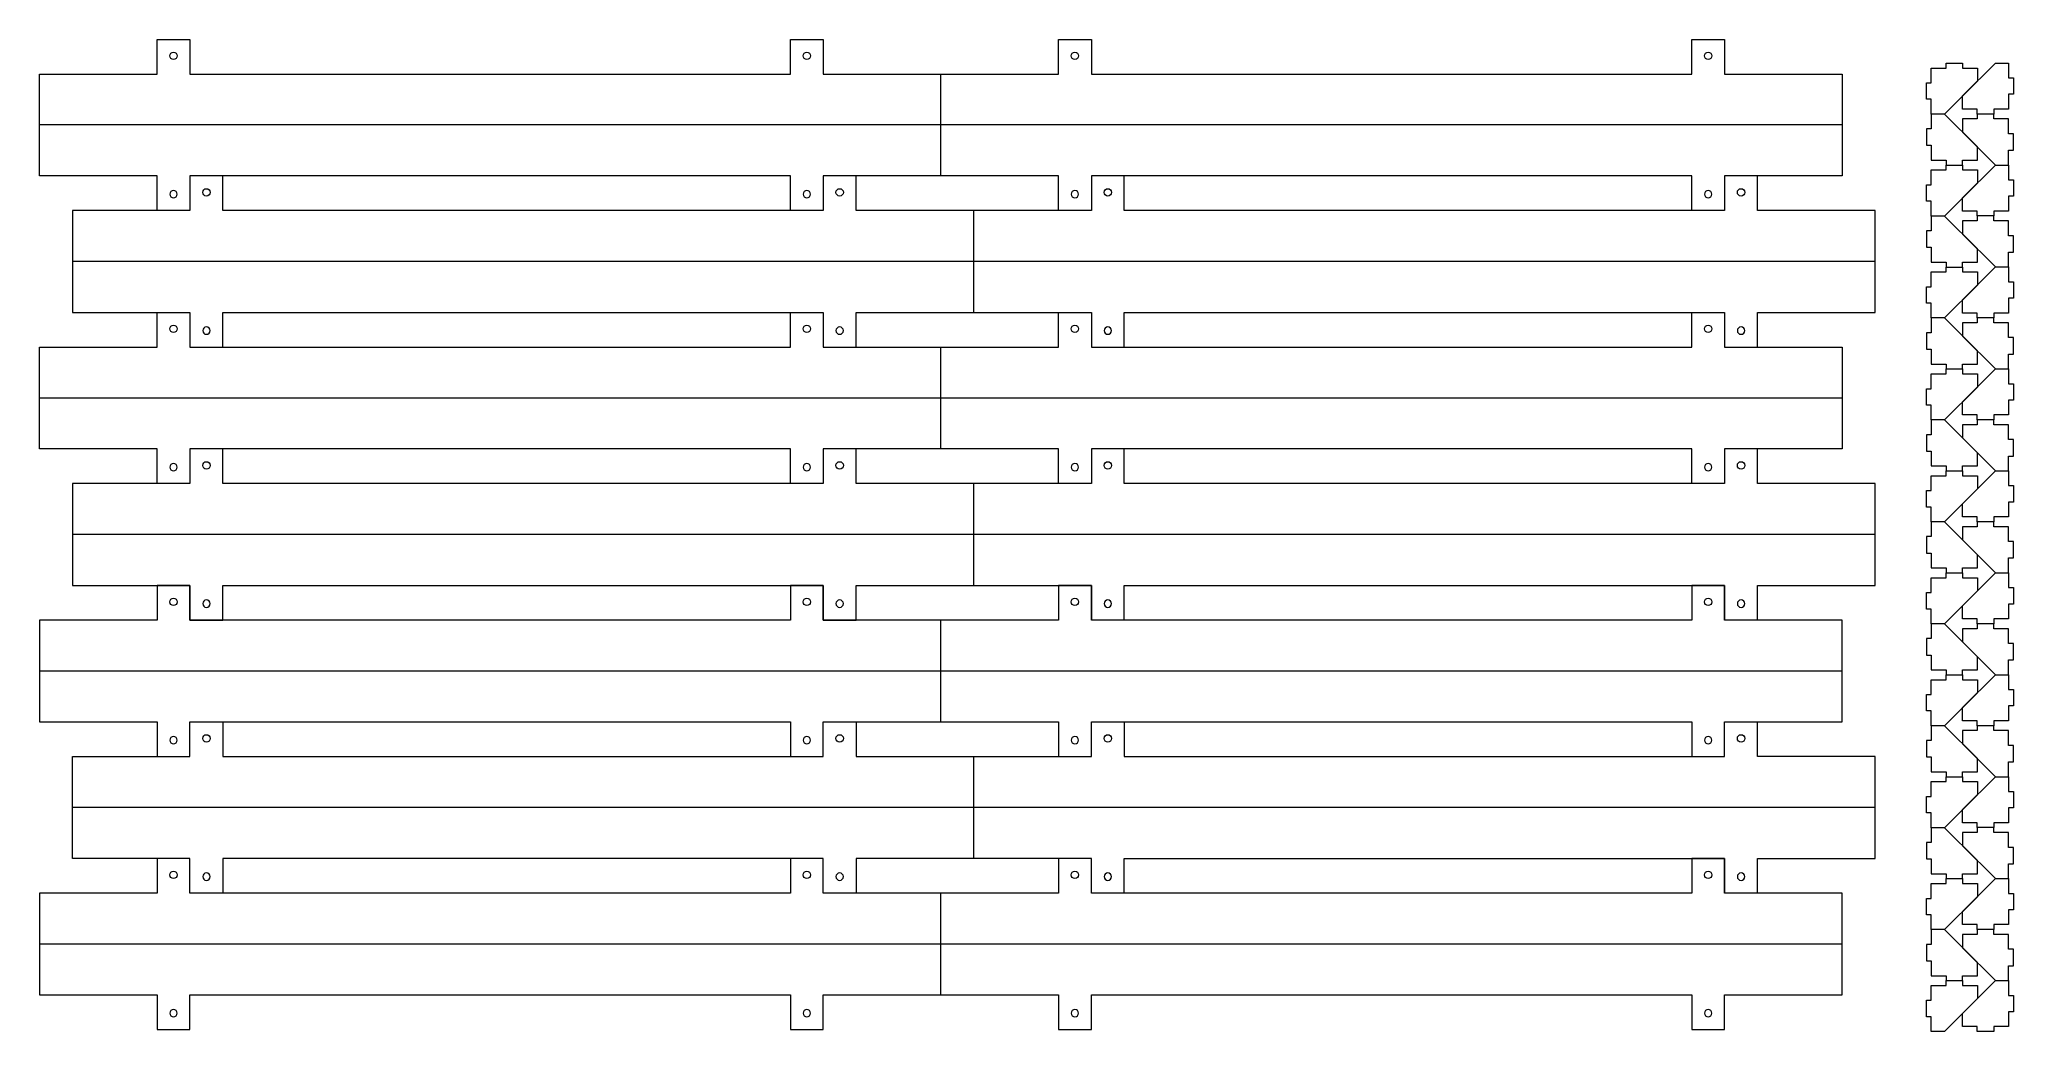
# Model space of a CAD drawing. Header units: millimetres. Extents: x -300 to 300, y -151 to 151.
import ezdxf

# ---------------------------------------------------------------- set-up
doc = ezdxf.new("R2010")
doc.units = ezdxf.units.MM
doc.header["$MEASUREMENT"] = 0
doc.layers.add('Layer 1', color=7, linetype='Continuous')

msp = doc.modelspace()

# ---------------------------------------------------------------- linework, layer by layer
at = {"layer": 'Layer 1', "lineweight": 9}
for points in [[(-263.8669, 98.9489), (-263.8669, 109.4589), (-299.6169, 109.4589), (-299.6169, 124.9589), (-299.6169, 140.4589), (-263.8669, 140.4589), (-263.8669, 150.9689), (-253.8669, 150.9689), (-253.8669, 140.4589), (-71.3669, 140.4589), (-71.3669, 150.9689), (-61.3669, 150.9689), (-61.3669, 140.4589), (-25.6169, 140.4589), (10.1331, 140.4589), (10.1331, 150.9689), (20.1331, 150.9689), (20.1331, 140.4589), (202.6331, 140.4589), (202.6331, 150.9689), (212.6331, 150.9689), (212.6331, 140.4589), (248.3831, 140.4589), (248.3831, 124.9589), (248.3831, 109.4589), (212.6331, 109.4589), (212.6331, 98.9489), (30.1331, 98.9489), (30.1331, 109.4589)], [(279.4698, 128.2765), (275.4698, 128.2765), (275.4698, 132.7765), (273.9698, 132.7765), (273.9698, 137.7765), (275.4698, 137.7765), (275.4698, 142.2765), (279.9698, 142.2765), (279.9698, 143.7765), (284.9698, 143.7765), (284.9698, 142.2765), (289.4698, 142.2765), (289.4698, 138.2765), (279.4698, 128.2765)], [(289.4574, 128.2889), (289.4574, 129.7889), (284.9574, 129.7889), (284.9574, 133.7889), (294.9574, 143.7889), (298.9574, 143.7889), (298.9574, 139.2889), (300.4574, 139.2889), (300.4574, 134.2889), (298.9574, 134.2889), (298.9574, 129.7889), (294.4574, 129.7889), (294.4574, 128.2889)], [(275.4698, 128.2765), (275.4698, 123.7765), (273.9698, 123.7765), (273.9698, 118.7765), (275.4698, 118.7765), (275.4698, 114.2765), (279.9698, 114.2765), (279.9698, 112.7765)], [(284.9698, 112.7765), (284.9698, 114.2765), (289.4698, 114.2765), (289.4698, 118.2765), (279.4698, 128.2765)], [(294.9574, 112.7889), (298.9574, 112.7889), (298.9574, 117.2889), (300.4574, 117.2889), (300.4574, 122.2889), (298.9574, 122.2889), (298.9574, 126.7889), (294.4574, 126.7889), (294.4574, 128.2889), (289.4574, 128.2889), (289.4574, 126.7889), (284.9574, 126.7889), (284.9574, 122.7889), (294.9574, 112.7889)], [(248.3831, 124.9589), (-299.6169, 124.9589)], [(-71.3669, 98.9489), (-71.3669, 109.4589), (-253.8669, 109.4589), (-253.8669, 98.9489), (-289.6169, 98.9489), (-289.6169, 83.4489), (-289.6169, 67.9489), (-253.8669, 67.9489), (-253.8669, 57.4389), (-243.8669, 57.4389), (-243.8669, 67.9489), (-61.3669, 67.9489), (-61.3669, 57.4389), (-51.3669, 57.4389), (-51.3669, 67.9489), (-15.6169, 67.9489), (20.1331, 67.9489), (20.1331, 57.4389)], [(10.1331, 98.9489), (10.1331, 109.4589), (-25.6169, 109.4589), (-61.3669, 109.4589), (-61.3669, 98.9489), (-243.8669, 98.9489), (-243.8669, 109.4589)], [(202.6331, 98.9489), (202.6331, 109.4589), (20.1331, 109.4589), (20.1331, 98.9489), (-15.6169, 98.9489), (-51.3669, 98.9489), (-51.3669, 109.4589)], [(222.6331, 57.4389), (222.6331, 67.9489), (258.3831, 67.9489), (258.3831, 83.4489), (258.3831, 98.9489), (222.6331, 98.9489), (222.6331, 109.4589)], [(279.4698, 97.2765), (275.4698, 97.2765), (275.4698, 101.7765), (273.9698, 101.7765), (273.9698, 106.7765), (275.4698, 106.7765), (275.4698, 111.2765), (279.9698, 111.2765), (279.9698, 112.7765), (284.9698, 112.7765), (284.9698, 111.2765), (289.4698, 111.2765), (289.4698, 107.2765), (279.4698, 97.2765)], [(298.9574, 112.7889), (298.9574, 108.2889), (300.4574, 108.2889), (300.4574, 103.2889), (298.9574, 103.2889), (298.9574, 98.7889), (294.4574, 98.7889), (294.4574, 97.2889), (289.4574, 97.2889), (289.4574, 98.7889), (284.9574, 98.7889), (284.9574, 102.7889), (294.9574, 112.7889)], [(275.4698, 97.2765), (275.4698, 92.7765), (273.9698, 92.7765), (273.9698, 87.7765), (275.4698, 87.7765), (275.4698, 83.2765), (279.9698, 83.2765), (279.9698, 81.7765)], [(284.9698, 81.7765), (284.9698, 83.2765), (289.4698, 83.2765), (289.4698, 87.2765), (279.4698, 97.2765)], [(294.9574, 81.7889), (298.9574, 81.7889), (298.9574, 86.2889), (300.4574, 86.2889), (300.4574, 91.2889), (298.9574, 91.2889), (298.9574, 95.7889), (294.4574, 95.7889), (294.4574, 97.2889), (289.4574, 97.2889), (289.4574, 95.7889), (284.9574, 95.7889), (284.9574, 91.7889), (294.9574, 81.7889)], [(258.3831, 83.4489), (-289.6169, 83.4489)], [(279.4698, 66.2765), (275.4698, 66.2765), (275.4698, 70.7765), (273.9698, 70.7765), (273.9698, 75.7765), (275.4698, 75.7765), (275.4698, 80.2765), (279.9698, 80.2765), (279.9698, 81.7765), (284.9698, 81.7765), (284.9698, 80.2765), (289.4698, 80.2765), (289.4698, 76.2765), (279.4698, 66.2765)], [(289.4574, 66.2889), (289.4574, 67.7889), (284.9574, 67.7889), (284.9574, 71.7889), (294.9574, 81.7889)], [(298.9574, 81.7889), (298.9574, 77.2889), (300.4574, 77.2889), (300.4574, 72.2889), (298.9574, 72.2889), (298.9574, 67.7889), (294.4574, 67.7889), (294.4574, 66.2889)], [(-263.8669, 15.9289), (-263.8669, 26.4389), (-299.6169, 26.4389), (-299.6169, 41.9389), (-299.6169, 57.4389), (-263.8669, 57.4389), (-263.8669, 67.9489), (-253.8669, 67.9489), (-253.8669, 57.4389), (-71.3669, 57.4389), (-71.3669, 67.9489), (-61.3669, 67.9489), (-61.3669, 57.4389), (-25.6169, 57.4389), (10.1331, 57.4389), (10.1331, 67.9489), (20.1331, 67.9489), (20.1331, 57.4389), (202.6331, 57.4389), (202.6331, 67.9489), (212.6331, 67.9489), (212.6331, 57.4389), (248.3831, 57.4389), (248.3831, 41.9389), (248.3831, 26.4389), (212.6331, 26.4389), (212.6331, 15.9289), (30.1331, 15.9289), (30.1331, 26.4389)], [(30.1331, 57.4389), (30.1331, 67.9489), (212.6331, 67.9489), (212.6331, 57.4389)], [(275.4698, 66.2765), (275.4698, 61.7765), (273.9698, 61.7765), (273.9698, 56.7765), (275.4698, 56.7765), (275.4698, 52.2765), (279.9698, 52.2765), (279.9698, 50.7765)], [(284.9698, 50.7765), (284.9698, 52.2765), (289.4698, 52.2765), (289.4698, 56.2765), (279.4698, 66.2765)], [(294.9574, 50.7889), (298.9574, 50.7889), (298.9574, 55.2889), (300.4574, 55.2889), (300.4574, 60.2889), (298.9574, 60.2889), (298.9574, 64.7889), (294.4574, 64.7889), (294.4574, 66.2889), (289.4574, 66.2889), (289.4574, 64.7889), (284.9574, 64.7889), (284.9574, 60.7889), (294.9574, 50.7889)], [(279.4698, 35.2765), (275.4698, 35.2765), (275.4698, 39.7765), (273.9698, 39.7765), (273.9698, 44.7765), (275.4698, 44.7765), (275.4698, 49.2765), (279.9698, 49.2765), (279.9698, 50.7765), (284.9698, 50.7765), (284.9698, 49.2765), (289.4698, 49.2765), (289.4698, 45.2765), (279.4698, 35.2765)], [(298.9574, 50.7889), (298.9574, 46.2889), (300.4574, 46.2889), (300.4574, 41.2889), (298.9574, 41.2889), (298.9574, 36.7889), (294.4574, 36.7889), (294.4574, 35.2889), (289.4574, 35.2889), (289.4574, 36.7889), (284.9574, 36.7889), (284.9574, 40.7889), (294.9574, 50.7889)], [(248.3831, 41.9389), (-299.6169, 41.9389)], [(275.4698, 35.2765), (275.4698, 30.7765), (273.9698, 30.7765), (273.9698, 25.7765), (275.4698, 25.7765), (275.4698, 21.2765), (279.9698, 21.2765), (279.9698, 19.7765), (284.9698, 19.7765), (284.9698, 21.2765), (289.4698, 21.2765), (289.4698, 25.2765), (279.4698, 35.2765)], [(294.9574, 19.7889), (298.9574, 19.7889), (298.9574, 24.2889), (300.4574, 24.2889), (300.4574, 29.2889), (298.9574, 29.2889), (298.9574, 33.7889), (294.4574, 33.7889), (294.4574, 35.2889), (289.4574, 35.2889), (289.4574, 33.7889), (284.9574, 33.7889), (284.9574, 29.7889), (294.9574, 19.7889)], [(-71.3669, 15.9289), (-71.3669, 26.4389), (-253.8669, 26.4389), (-253.8669, 15.9289), (-289.6169, 15.9289), (-289.6169, 0.4289), (-289.6169, -15.0711), (-253.8669, -15.0711), (-253.8669, -25.5811), (-243.8669, -25.5811), (-243.8669, -15.0711), (-61.3669, -15.0711), (-61.3669, -25.5811), (-51.3669, -25.5811), (-51.3669, -15.0711), (-15.6169, -15.0711), (20.1331, -15.0711), (20.1331, -25.5811)], [(10.1331, 15.9289), (10.1331, 26.4389), (-25.6169, 26.4389), (-61.3669, 26.4389), (-61.3669, 15.9289), (-243.8669, 15.9289), (-243.8669, 26.4389)], [(202.6331, 15.9289), (202.6331, 26.4389), (20.1331, 26.4389), (20.1331, 15.9289), (-15.6169, 15.9289), (-51.3669, 15.9289), (-51.3669, 26.4389)], [(222.6331, -25.5811), (222.6331, -15.0711), (258.3831, -15.0711), (258.3831, 0.4289), (258.3831, 15.9289), (222.6331, 15.9289), (222.6331, 26.4389)], [(279.4698, 4.2765), (275.4698, 4.2765), (275.4698, 8.7765), (273.9698, 8.7765), (273.9698, 13.7765), (275.4698, 13.7765), (275.4698, 18.2765), (279.9698, 18.2765), (279.9698, 19.7765), (284.9698, 19.7765), (284.9698, 18.2765), (289.4698, 18.2765), (289.4698, 14.2765), (279.4698, 4.2765)], [(298.9574, 19.7889), (298.9574, 15.2889), (300.4574, 15.2889), (300.4574, 10.2889), (298.9574, 10.2889), (298.9574, 5.7889), (294.4574, 5.7889), (294.4574, 4.2889), (289.4574, 4.2889), (289.4574, 5.7889), (284.9574, 5.7889), (284.9574, 9.7889), (294.9574, 19.7889)], [(258.3831, 0.4289), (-289.6169, 0.4289)], [(275.4698, 4.2765), (275.4698, -0.2235), (273.9698, -0.2235), (273.9698, -5.2235), (275.4698, -5.2235), (275.4698, -9.7235), (279.9698, -9.7235), (279.9698, -11.2235)], [(284.9698, -11.2235), (284.9698, -9.7235), (289.4698, -9.7235), (289.4698, -5.7235), (279.4698, 4.2765)], [(294.9574, -11.2111), (298.9574, -11.2111), (298.9574, -6.7111), (300.4574, -6.7111), (300.4574, -1.7111), (298.9574, -1.7111), (298.9574, 2.7889), (294.4574, 2.7889), (294.4574, 4.2889), (289.4574, 4.2889), (289.4574, 2.7889), (284.9574, 2.7889), (284.9574, -1.2111), (294.9574, -11.2111)], [(279.4698, -26.7235), (275.4698, -26.7235), (275.4698, -22.2235), (273.9698, -22.2235), (273.9698, -17.2235), (275.4698, -17.2235), (275.4698, -12.7235), (279.9698, -12.7235), (279.9698, -11.2235), (284.9698, -11.2235), (284.9698, -12.7235), (289.4698, -12.7235), (289.4698, -16.7235), (279.4698, -26.7235)], [(289.4574, -26.7111), (289.4574, -25.2111), (284.9574, -25.2111), (284.9574, -21.2111), (294.9574, -11.2111)], [(298.9574, -11.2111), (298.9574, -15.7111), (300.4574, -15.7111), (300.4574, -20.7111), (298.9574, -20.7111), (298.9574, -25.2111), (294.4574, -25.2111), (294.4574, -26.7111)], [(30.1331, -56.5811), (30.1331, -67.0911), (212.6331, -67.0911), (212.6331, -56.5811), (248.3831, -56.5811), (248.3831, -41.0811), (248.3831, -25.5811), (212.6331, -25.5811), (212.6331, -15.0711), (202.6331, -15.0711), (202.6331, -25.5811), (20.1331, -25.5811), (20.1331, -15.0711), (10.1331, -15.0711), (10.1331, -25.5811), (-25.6169, -25.5811), (-61.3669, -25.5811), (-61.3669, -15.0711), (-71.3669, -15.0711), (-71.3669, -25.5811), (-253.8669, -25.5811), (-253.8669, -15.0711), (-263.8669, -15.0711), (-263.8669, -25.5811), (-299.6169, -25.5811), (-299.6169, -41.0811), (-299.6169, -56.5811), (-263.8669, -56.5811), (-263.8669, -67.0911)], [(30.1331, -25.5811), (30.1331, -15.0711), (212.6331, -15.0711), (212.6331, -25.5811)], [(275.4698, -26.7235), (275.4698, -31.2235), (273.9698, -31.2235), (273.9698, -36.2235), (275.4698, -36.2235), (275.4698, -40.7235), (279.9698, -40.7235), (279.9698, -42.2235)], [(284.9698, -42.2235), (284.9698, -40.7235), (289.4698, -40.7235), (289.4698, -36.7235), (279.4698, -26.7235)], [(294.9574, -42.2111), (298.9574, -42.2111), (298.9574, -37.7111), (300.4574, -37.7111), (300.4574, -32.7111), (298.9574, -32.7111), (298.9574, -28.2111), (294.4574, -28.2111), (294.4574, -26.7111), (289.4574, -26.7111), (289.4574, -28.2111), (284.9574, -28.2111), (284.9574, -32.2111), (294.9574, -42.2111)], [(248.3831, -41.0811), (-299.6169, -41.0811)], [(279.4698, -57.7235), (275.4698, -57.7235), (275.4698, -53.2235), (273.9698, -53.2235), (273.9698, -48.2235), (275.4698, -48.2235), (275.4698, -43.7235), (279.9698, -43.7235), (279.9698, -42.2235), (284.9698, -42.2235), (284.9698, -43.7235), (289.4698, -43.7235), (289.4698, -47.7235), (279.4698, -57.7235)], [(289.4574, -57.7111), (289.4574, -56.2111), (284.9574, -56.2111), (284.9574, -52.2111), (294.9574, -42.2111)], [(298.9574, -42.2111), (298.9574, -46.7111), (300.4574, -46.7111), (300.4574, -51.7111), (298.9574, -51.7111), (298.9574, -56.2111), (294.4574, -56.2111), (294.4574, -57.7111)], [(20.1331, -108.6011), (20.1331, -98.0911), (-15.6169, -98.0911), (-51.3669, -98.0911), (-51.3669, -108.6011), (-61.3669, -108.6011), (-61.3669, -98.0911), (-243.8669, -98.0911), (-243.8669, -108.6011), (-253.8669, -108.6011), (-253.8669, -98.0911), (-289.6169, -98.0911), (-289.6169, -82.5911), (-289.6169, -67.0911), (-253.8669, -67.0911), (-253.8669, -56.5811), (-71.3669, -56.5811), (-71.3669, -67.0911)], [(-243.8669, -56.5811), (-243.8669, -67.0911), (-61.3669, -67.0911), (-61.3669, -56.5811), (-25.6169, -56.5811), (10.1331, -56.5811), (10.1331, -67.0911)], [(-51.3669, -56.5811), (-51.3669, -67.0911), (-15.6169, -67.0911), (20.1331, -67.0911), (20.1331, -56.5811), (202.6331, -56.5811), (202.6331, -67.0911)], [(222.6331, -108.6011), (222.6331, -98.0911), (258.3831, -98.0911), (258.3831, -82.5911), (258.3831, -67.0911), (222.6331, -67.0911), (222.6331, -56.5811)], [(275.4698, -57.7235), (275.4698, -62.2235), (273.9698, -62.2235), (273.9698, -67.2235), (275.4698, -67.2235), (275.4698, -71.7235), (279.9698, -71.7235), (279.9698, -73.2235)], [(284.9698, -73.2235), (284.9698, -71.7235), (289.4698, -71.7235), (289.4698, -67.7235), (279.4698, -57.7235)], [(294.9574, -73.2111), (298.9574, -73.2111), (298.9574, -68.7111), (300.4574, -68.7111), (300.4574, -63.7111), (298.9574, -63.7111), (298.9574, -59.2111), (294.4574, -59.2111), (294.4574, -57.7111), (289.4574, -57.7111), (289.4574, -59.2111), (284.9574, -59.2111), (284.9574, -63.2111), (294.9574, -73.2111)], [(279.4698, -88.7235), (275.4698, -88.7235), (275.4698, -84.2235), (273.9698, -84.2235), (273.9698, -79.2235), (275.4698, -79.2235), (275.4698, -74.7235), (279.9698, -74.7235), (279.9698, -73.2235), (284.9698, -73.2235), (284.9698, -74.7235), (289.4698, -74.7235), (289.4698, -78.7235), (279.4698, -88.7235)], [(289.4574, -88.7111), (289.4574, -87.2111), (284.9574, -87.2111), (284.9574, -83.2111), (294.9574, -73.2111)], [(298.9574, -73.2111), (298.9574, -77.7111), (300.4574, -77.7111), (300.4574, -82.7111), (298.9574, -82.7111), (298.9574, -87.2111), (294.4574, -87.2111), (294.4574, -88.7111)], [(258.3831, -82.5911), (-289.6169, -82.5911)], [(275.4698, -88.7235), (275.4698, -93.2235), (273.9698, -93.2235), (273.9698, -98.2235), (275.4698, -98.2235), (275.4698, -102.7235), (279.9698, -102.7235), (279.9698, -104.2235)], [(284.9698, -104.2235), (284.9698, -102.7235), (289.4698, -102.7235), (289.4698, -98.7235), (279.4698, -88.7235)], [(294.9574, -104.2111), (298.9574, -104.2111), (298.9574, -99.7111), (300.4574, -99.7111), (300.4574, -94.7111), (298.9574, -94.7111), (298.9574, -90.2111), (294.4574, -90.2111), (294.4574, -88.7111), (289.4574, -88.7111), (289.4574, -90.2111), (284.9574, -90.2111), (284.9574, -94.2111), (294.9574, -104.2111)], [(10.1331, -150.1111), (20.1331, -150.1111), (20.1331, -139.6011), (202.6331, -139.6011), (202.6331, -150.1111), (212.6331, -150.1111), (212.6331, -139.6011), (248.3831, -139.6011), (248.3831, -124.1011), (248.3831, -108.6011), (212.6331, -108.6011), (212.6331, -98.0911), (202.6331, -98.0911), (202.6331, -108.6011), (20.1331, -108.6011), (20.1331, -98.0911), (10.1331, -98.0911), (10.1331, -108.6011), (-25.6169, -108.6011), (-61.3669, -108.6011), (-61.3669, -98.0911), (-71.3669, -98.0911), (-71.3669, -108.6011), (-253.8669, -108.6011), (-253.8669, -98.0911), (-263.8669, -98.0911), (-263.8669, -108.6011), (-299.6169, -108.6011), (-299.6169, -124.1011), (-299.6169, -139.6011), (-263.8669, -139.6011), (-263.8669, -150.1111), (-253.8669, -150.1111), (-253.8669, -139.6011), (-71.3669, -139.6011), (-71.3669, -150.1111), (-61.3669, -150.1111), (-61.3669, -139.6011), (-25.6169, -139.6011), (10.1331, -139.6011), (10.1331, -150.1111)], [(30.1331, -108.6011), (30.1331, -98.0911), (212.6331, -98.0911), (212.6331, -108.6011)], [(279.4698, -119.7235), (275.4698, -119.7235), (275.4698, -115.2235), (273.9698, -115.2235), (273.9698, -110.2235), (275.4698, -110.2235), (275.4698, -105.7235), (279.9698, -105.7235), (279.9698, -104.2235), (284.9698, -104.2235), (284.9698, -105.7235), (289.4698, -105.7235), (289.4698, -109.7235), (279.4698, -119.7235)], [(298.9574, -104.2111), (298.9574, -108.7111), (300.4574, -108.7111), (300.4574, -113.7111), (298.9574, -113.7111), (298.9574, -118.2111), (294.4574, -118.2111), (294.4574, -119.7111), (289.4574, -119.7111), (289.4574, -118.2111), (284.9574, -118.2111), (284.9574, -114.2111), (294.9574, -104.2111)], [(275.4698, -119.7235), (275.4698, -124.2235), (273.9698, -124.2235), (273.9698, -129.2235), (275.4698, -129.2235), (275.4698, -133.7235), (279.9698, -133.7235), (279.9698, -135.2235), (284.9698, -135.2235), (284.9698, -133.7235), (289.4698, -133.7235), (289.4698, -129.7235), (279.4698, -119.7235)], [(294.9574, -135.2111), (298.9574, -135.2111), (298.9574, -130.7111), (300.4574, -130.7111), (300.4574, -125.7111), (298.9574, -125.7111), (298.9574, -121.2111), (294.4574, -121.2111), (294.4574, -119.7111), (289.4574, -119.7111), (289.4574, -121.2111), (284.9574, -121.2111), (284.9574, -125.2111), (294.9574, -135.2111)], [(248.3831, -124.1011), (-299.6169, -124.1011)], [(284.9698, -135.2111), (284.9698, -136.7111), (289.4698, -136.7111), (289.4698, -140.7111), (279.4698, -150.7111), (275.4698, -150.7111), (275.4698, -146.2111), (273.9698, -146.2111), (273.9698, -141.2111), (275.4698, -141.2111), (275.4698, -136.7111), (279.9698, -136.7111), (279.9698, -135.2111)], [(298.9574, -135.2111), (298.9574, -139.7111), (300.4574, -139.7111), (300.4574, -144.7111), (298.9574, -144.7111), (298.9574, -149.2111), (294.4574, -149.2111), (294.4574, -150.7111), (289.4574, -150.7111), (289.4574, -149.2111), (284.9574, -149.2111), (284.9574, -145.2111), (294.9574, -135.2111)]]:
    msp.add_lwpolyline(points, dxfattribs=at)
at = {"layer": 'Layer 1', "color": 250, "lineweight": 9}
for points in [[(-25.6169, 109.4589), (-25.6169, 140.4589)], [(-15.6169, 67.9489), (-15.6169, 98.9489)], [(-25.6169, 26.4389), (-25.6169, 57.4389)], [(-15.6169, -15.0711), (-15.6169, 15.9289)], [(-25.6169, -56.5811), (-25.6169, -25.5811)], [(-15.6169, -98.0911), (-15.6169, -67.0911)], [(-25.6169, -139.6011), (-25.6169, -108.6011)]]:
    msp.add_lwpolyline(points, dxfattribs=at)
at = {"layer": 'Layer 1', "color": 240, "lineweight": 9}
for points in [[(-257.7419, 145.9789), (-257.7419, 146.6002), (-258.2455, 147.1039), (-258.8669, 147.1039), (-259.4882, 147.1039), (-259.9919, 146.6002), (-259.9919, 145.9789), (-259.9919, 145.3575), (-259.4882, 144.8539), (-258.8669, 144.8539), (-258.2455, 144.8539), (-257.7419, 145.3575), (-257.7419, 145.9789)], [(-65.2419, 145.9789), (-65.2419, 146.6002), (-65.7455, 147.1039), (-66.3669, 147.1039), (-66.9882, 147.1039), (-67.4919, 146.6002), (-67.4919, 145.9789), (-67.4919, 145.3575), (-66.9882, 144.8539), (-66.3669, 144.8539), (-65.7455, 144.8539), (-65.2419, 145.3575), (-65.2419, 145.9789)], [(16.2581, 145.9789), (16.2581, 146.6002), (15.7545, 147.1039), (15.1331, 147.1039), (14.5118, 147.1039), (14.0081, 146.6002), (14.0081, 145.9789), (14.0081, 145.3575), (14.5118, 144.8539), (15.1331, 144.8539), (15.7545, 144.8539), (16.2581, 145.3575), (16.2581, 145.9789)], [(208.7581, 145.9789), (208.7581, 146.6002), (208.2545, 147.1039), (207.6331, 147.1039), (207.0118, 147.1039), (206.5081, 146.6002), (206.5081, 145.9789), (206.5081, 145.3575), (207.0118, 144.8539), (207.6331, 144.8539), (208.2545, 144.8539), (208.7581, 145.3575), (208.7581, 145.9789)], [(-257.7419, 103.9389), (-257.7419, 103.3176), (-258.2455, 102.8139), (-258.8669, 102.8139), (-259.4882, 102.8139), (-259.9919, 103.3176), (-259.9919, 103.9389), (-259.9919, 104.5603), (-259.4882, 105.0639), (-258.8669, 105.0639), (-258.2455, 105.0639), (-257.7419, 104.5603), (-257.7419, 103.9389)], [(-247.7419, 104.4689), (-247.7419, 105.0902), (-248.2455, 105.5939), (-248.8669, 105.5939), (-249.4882, 105.5939), (-249.9919, 105.0902), (-249.9919, 104.4689), (-249.9919, 103.8475), (-249.4882, 103.3439), (-248.8669, 103.3439), (-248.2455, 103.3439), (-247.7419, 103.8475), (-247.7419, 104.4689)], [(-65.2419, 103.9389), (-65.2419, 103.3176), (-65.7455, 102.8139), (-66.3669, 102.8139), (-66.9882, 102.8139), (-67.4919, 103.3176), (-67.4919, 103.9389), (-67.4919, 104.5603), (-66.9882, 105.0639), (-66.3669, 105.0639), (-65.7455, 105.0639), (-65.2419, 104.5603), (-65.2419, 103.9389)], [(-55.2419, 104.4689), (-55.2419, 105.0902), (-55.7455, 105.5939), (-56.3669, 105.5939), (-56.9882, 105.5939), (-57.4919, 105.0902), (-57.4919, 104.4689), (-57.4919, 103.8475), (-56.9882, 103.3439), (-56.3669, 103.3439), (-55.7455, 103.3439), (-55.2419, 103.8475), (-55.2419, 104.4689)], [(16.2581, 103.9389), (16.2581, 103.3176), (15.7545, 102.8139), (15.1331, 102.8139), (14.5118, 102.8139), (14.0081, 103.3176), (14.0081, 103.9389), (14.0081, 104.5603), (14.5118, 105.0639), (15.1331, 105.0639), (15.7545, 105.0639), (16.2581, 104.5603), (16.2581, 103.9389)], [(26.2581, 104.4689), (26.2581, 105.0902), (25.7545, 105.5939), (25.1331, 105.5939), (24.5118, 105.5939), (24.0081, 105.0902), (24.0081, 104.4689), (24.0081, 103.8475), (24.5118, 103.3439), (25.1331, 103.3439), (25.7545, 103.3439), (26.2581, 103.8475), (26.2581, 104.4689)], [(208.7581, 103.9389), (208.7581, 103.3176), (208.2545, 102.8139), (207.6331, 102.8139), (207.0118, 102.8139), (206.5081, 103.3176), (206.5081, 103.9389), (206.5081, 104.5603), (207.0118, 105.0639), (207.6331, 105.0639), (208.2545, 105.0639), (208.7581, 104.5603), (208.7581, 103.9389)], [(218.7581, 104.4689), (218.7581, 105.0902), (218.2545, 105.5939), (217.6331, 105.5939), (217.0118, 105.5939), (216.5081, 105.0902), (216.5081, 104.4689), (216.5081, 103.8475), (217.0118, 103.3439), (217.6331, 103.3439), (218.2545, 103.3439), (218.7581, 103.8475), (218.7581, 104.4689)], [(-257.7419, 62.9589), (-257.7419, 63.5802), (-258.2455, 64.0839), (-258.8669, 64.0839), (-259.4882, 64.0839), (-259.9919, 63.5802), (-259.9919, 62.9589), (-259.9919, 62.3375), (-259.4882, 61.8339), (-258.8669, 61.8339), (-258.2455, 61.8339), (-257.7419, 62.3375), (-257.7419, 62.9589)], [(-247.7419, 62.4289), (-247.7419, 61.8076), (-248.2455, 61.3039), (-248.8669, 61.3039), (-249.4882, 61.3039), (-249.9919, 61.8076), (-249.9919, 62.4289), (-249.9919, 63.0503), (-249.4882, 63.5539), (-248.8669, 63.5539), (-248.2455, 63.5539), (-247.7419, 63.0503), (-247.7419, 62.4289)], [(-65.2419, 62.9589), (-65.2419, 63.5802), (-65.7455, 64.0839), (-66.3669, 64.0839), (-66.9882, 64.0839), (-67.4919, 63.5802), (-67.4919, 62.9589), (-67.4919, 62.3375), (-66.9882, 61.8339), (-66.3669, 61.8339), (-65.7455, 61.8339), (-65.2419, 62.3375), (-65.2419, 62.9589)], [(-55.2419, 62.4289), (-55.2419, 61.8076), (-55.7455, 61.3039), (-56.3669, 61.3039), (-56.9882, 61.3039), (-57.4919, 61.8076), (-57.4919, 62.4289), (-57.4919, 63.0503), (-56.9882, 63.5539), (-56.3669, 63.5539), (-55.7455, 63.5539), (-55.2419, 63.0503), (-55.2419, 62.4289)], [(16.2581, 62.9589), (16.2581, 63.5802), (15.7545, 64.0839), (15.1331, 64.0839), (14.5118, 64.0839), (14.0081, 63.5802), (14.0081, 62.9589), (14.0081, 62.3375), (14.5118, 61.8339), (15.1331, 61.8339), (15.7545, 61.8339), (16.2581, 62.3375), (16.2581, 62.9589)], [(26.2581, 62.4289), (26.2581, 61.8076), (25.7545, 61.3039), (25.1331, 61.3039), (24.5118, 61.3039), (24.0081, 61.8076), (24.0081, 62.4289), (24.0081, 63.0503), (24.5118, 63.5539), (25.1331, 63.5539), (25.7545, 63.5539), (26.2581, 63.0503), (26.2581, 62.4289)], [(208.7581, 62.9589), (208.7581, 63.5802), (208.2545, 64.0839), (207.6331, 64.0839), (207.0118, 64.0839), (206.5081, 63.5802), (206.5081, 62.9589), (206.5081, 62.3375), (207.0118, 61.8339), (207.6331, 61.8339), (208.2545, 61.8339), (208.7581, 62.3375), (208.7581, 62.9589)], [(218.7581, 62.4289), (218.7581, 61.8076), (218.2545, 61.3039), (217.6331, 61.3039), (217.0118, 61.3039), (216.5081, 61.8076), (216.5081, 62.4289), (216.5081, 63.0503), (217.0118, 63.5539), (217.6331, 63.5539), (218.2545, 63.5539), (218.7581, 63.0503), (218.7581, 62.4289)], [(-257.7419, 20.9189), (-257.7419, 20.2976), (-258.2455, 19.7939), (-258.8669, 19.7939), (-259.4882, 19.7939), (-259.9919, 20.2976), (-259.9919, 20.9189), (-259.9919, 21.5403), (-259.4882, 22.0439), (-258.8669, 22.0439), (-258.2455, 22.0439), (-257.7419, 21.5403), (-257.7419, 20.9189)], [(-247.7419, 21.4489), (-247.7419, 22.0702), (-248.2455, 22.5739), (-248.8669, 22.5739), (-249.4882, 22.5739), (-249.9919, 22.0702), (-249.9919, 21.4489), (-249.9919, 20.8275), (-249.4882, 20.3239), (-248.8669, 20.3239), (-248.2455, 20.3239), (-247.7419, 20.8275), (-247.7419, 21.4489)], [(-65.2419, 20.9189), (-65.2419, 20.2976), (-65.7455, 19.7939), (-66.3669, 19.7939), (-66.9882, 19.7939), (-67.4919, 20.2976), (-67.4919, 20.9189), (-67.4919, 21.5403), (-66.9882, 22.0439), (-66.3669, 22.0439), (-65.7455, 22.0439), (-65.2419, 21.5403), (-65.2419, 20.9189)], [(-55.2419, 21.4489), (-55.2419, 22.0702), (-55.7455, 22.5739), (-56.3669, 22.5739), (-56.9882, 22.5739), (-57.4919, 22.0702), (-57.4919, 21.4489), (-57.4919, 20.8275), (-56.9882, 20.3239), (-56.3669, 20.3239), (-55.7455, 20.3239), (-55.2419, 20.8275), (-55.2419, 21.4489)], [(16.2581, 20.9189), (16.2581, 20.2976), (15.7545, 19.7939), (15.1331, 19.7939), (14.5118, 19.7939), (14.0081, 20.2976), (14.0081, 20.9189), (14.0081, 21.5403), (14.5118, 22.0439), (15.1331, 22.0439), (15.7545, 22.0439), (16.2581, 21.5403), (16.2581, 20.9189)], [(26.2581, 21.4489), (26.2581, 22.0702), (25.7545, 22.5739), (25.1331, 22.5739), (24.5118, 22.5739), (24.0081, 22.0702), (24.0081, 21.4489), (24.0081, 20.8275), (24.5118, 20.3239), (25.1331, 20.3239), (25.7545, 20.3239), (26.2581, 20.8275), (26.2581, 21.4489)], [(208.7581, 20.9189), (208.7581, 20.2976), (208.2545, 19.7939), (207.6331, 19.7939), (207.0118, 19.7939), (206.5081, 20.2976), (206.5081, 20.9189), (206.5081, 21.5403), (207.0118, 22.0439), (207.6331, 22.0439), (208.2545, 22.0439), (208.7581, 21.5403), (208.7581, 20.9189)], [(218.7581, 21.4489), (218.7581, 22.0702), (218.2545, 22.5739), (217.6331, 22.5739), (217.0118, 22.5739), (216.5081, 22.0702), (216.5081, 21.4489), (216.5081, 20.8275), (217.0118, 20.3239), (217.6331, 20.3239), (218.2545, 20.3239), (218.7581, 20.8275), (218.7581, 21.4489)], [(-257.7419, -20.0611), (-257.7419, -19.4398), (-258.2455, -18.9361), (-258.8669, -18.9361), (-259.4882, -18.9361), (-259.9919, -19.4398), (-259.9919, -20.0611), (-259.9919, -20.6825), (-259.4882, -21.1861), (-258.8669, -21.1861), (-258.2455, -21.1861), (-257.7419, -20.6825), (-257.7419, -20.0611)], [(-247.7419, -20.5911), (-247.7419, -21.2124), (-248.2455, -21.7161), (-248.8669, -21.7161), (-249.4882, -21.7161), (-249.9919, -21.2124), (-249.9919, -20.5911), (-249.9919, -19.9697), (-249.4882, -19.4661), (-248.8669, -19.4661), (-248.2455, -19.4661), (-247.7419, -19.9697), (-247.7419, -20.5911)], [(-65.2419, -20.0611), (-65.2419, -19.4398), (-65.7455, -18.9361), (-66.3669, -18.9361), (-66.9882, -18.9361), (-67.4919, -19.4398), (-67.4919, -20.0611), (-67.4919, -20.6825), (-66.9882, -21.1861), (-66.3669, -21.1861), (-65.7455, -21.1861), (-65.2419, -20.6825), (-65.2419, -20.0611)], [(-55.2419, -20.5911), (-55.2419, -21.2124), (-55.7455, -21.7161), (-56.3669, -21.7161), (-56.9882, -21.7161), (-57.4919, -21.2124), (-57.4919, -20.5911), (-57.4919, -19.9697), (-56.9882, -19.4661), (-56.3669, -19.4661), (-55.7455, -19.4661), (-55.2419, -19.9697), (-55.2419, -20.5911)], [(16.2581, -20.0611), (16.2581, -19.4398), (15.7545, -18.9361), (15.1331, -18.9361), (14.5118, -18.9361), (14.0081, -19.4398), (14.0081, -20.0611), (14.0081, -20.6825), (14.5118, -21.1861), (15.1331, -21.1861), (15.7545, -21.1861), (16.2581, -20.6825), (16.2581, -20.0611)], [(26.2581, -20.5911), (26.2581, -21.2124), (25.7545, -21.7161), (25.1331, -21.7161), (24.5118, -21.7161), (24.0081, -21.2124), (24.0081, -20.5911), (24.0081, -19.9697), (24.5118, -19.4661), (25.1331, -19.4661), (25.7545, -19.4661), (26.2581, -19.9697), (26.2581, -20.5911)], [(208.7581, -20.0611), (208.7581, -19.4398), (208.2545, -18.9361), (207.6331, -18.9361), (207.0118, -18.9361), (206.5081, -19.4398), (206.5081, -20.0611), (206.5081, -20.6825), (207.0118, -21.1861), (207.6331, -21.1861), (208.2545, -21.1861), (208.7581, -20.6825), (208.7581, -20.0611)], [(218.7581, -20.5911), (218.7581, -21.2124), (218.2545, -21.7161), (217.6331, -21.7161), (217.0118, -21.7161), (216.5081, -21.2124), (216.5081, -20.5911), (216.5081, -19.9697), (217.0118, -19.4661), (217.6331, -19.4661), (218.2545, -19.4661), (218.7581, -19.9697), (218.7581, -20.5911)], [(-257.7419, -62.1011), (-257.7419, -62.7224), (-258.2455, -63.2261), (-258.8669, -63.2261), (-259.4882, -63.2261), (-259.9919, -62.7224), (-259.9919, -62.1011), (-259.9919, -61.4797), (-259.4882, -60.9761), (-258.8669, -60.9761), (-258.2455, -60.9761), (-257.7419, -61.4797), (-257.7419, -62.1011)], [(-247.7419, -61.5711), (-247.7419, -60.9498), (-248.2455, -60.4461), (-248.8669, -60.4461), (-249.4882, -60.4461), (-249.9919, -60.9498), (-249.9919, -61.5711), (-249.9919, -62.1925), (-249.4882, -62.6961), (-248.8669, -62.6961), (-248.2455, -62.6961), (-247.7419, -62.1925), (-247.7419, -61.5711)], [(-65.2419, -62.1011), (-65.2419, -62.7224), (-65.7455, -63.2261), (-66.3669, -63.2261), (-66.9882, -63.2261), (-67.4919, -62.7224), (-67.4919, -62.1011), (-67.4919, -61.4797), (-66.9882, -60.9761), (-66.3669, -60.9761), (-65.7455, -60.9761), (-65.2419, -61.4797), (-65.2419, -62.1011)], [(-55.2419, -61.5711), (-55.2419, -60.9498), (-55.7455, -60.4461), (-56.3669, -60.4461), (-56.9882, -60.4461), (-57.4919, -60.9498), (-57.4919, -61.5711), (-57.4919, -62.1925), (-56.9882, -62.6961), (-56.3669, -62.6961), (-55.7455, -62.6961), (-55.2419, -62.1925), (-55.2419, -61.5711)], [(16.2581, -62.1011), (16.2581, -62.7224), (15.7545, -63.2261), (15.1331, -63.2261), (14.5118, -63.2261), (14.0081, -62.7224), (14.0081, -62.1011), (14.0081, -61.4797), (14.5118, -60.9761), (15.1331, -60.9761), (15.7545, -60.9761), (16.2581, -61.4797), (16.2581, -62.1011)], [(26.2581, -61.5711), (26.2581, -60.9498), (25.7545, -60.4461), (25.1331, -60.4461), (24.5118, -60.4461), (24.0081, -60.9498), (24.0081, -61.5711), (24.0081, -62.1925), (24.5118, -62.6961), (25.1331, -62.6961), (25.7545, -62.6961), (26.2581, -62.1925), (26.2581, -61.5711)], [(208.7581, -62.1011), (208.7581, -62.7224), (208.2545, -63.2261), (207.6331, -63.2261), (207.0118, -63.2261), (206.5081, -62.7224), (206.5081, -62.1011), (206.5081, -61.4797), (207.0118, -60.9761), (207.6331, -60.9761), (208.2545, -60.9761), (208.7581, -61.4797), (208.7581, -62.1011)], [(218.7581, -61.5711), (218.7581, -60.9498), (218.2545, -60.4461), (217.6331, -60.4461), (217.0118, -60.4461), (216.5081, -60.9498), (216.5081, -61.5711), (216.5081, -62.1925), (217.0118, -62.6961), (217.6331, -62.6961), (218.2545, -62.6961), (218.7581, -62.1925), (218.7581, -61.5711)], [(-257.7419, -103.0811), (-257.7419, -102.4598), (-258.2455, -101.9561), (-258.8669, -101.9561), (-259.4882, -101.9561), (-259.9919, -102.4598), (-259.9919, -103.0811), (-259.9919, -103.7025), (-259.4882, -104.2061), (-258.8669, -104.2061), (-258.2455, -104.2061), (-257.7419, -103.7025), (-257.7419, -103.0811)], [(-65.2419, -103.0811), (-65.2419, -102.4598), (-65.7455, -101.9561), (-66.3669, -101.9561), (-66.9882, -101.9561), (-67.4919, -102.4598), (-67.4919, -103.0811), (-67.4919, -103.7025), (-66.9882, -104.2061), (-66.3669, -104.2061), (-65.7455, -104.2061), (-65.2419, -103.7025), (-65.2419, -103.0811)], [(16.2581, -103.0811), (16.2581, -102.4598), (15.7545, -101.9561), (15.1331, -101.9561), (14.5118, -101.9561), (14.0081, -102.4598), (14.0081, -103.0811), (14.0081, -103.7025), (14.5118, -104.2061), (15.1331, -104.2061), (15.7545, -104.2061), (16.2581, -103.7025), (16.2581, -103.0811)], [(208.7581, -103.0811), (208.7581, -102.4598), (208.2545, -101.9561), (207.6331, -101.9561), (207.0118, -101.9561), (206.5081, -102.4598), (206.5081, -103.0811), (206.5081, -103.7025), (207.0118, -104.2061), (207.6331, -104.2061), (208.2545, -104.2061), (208.7581, -103.7025), (208.7581, -103.0811)], [(-247.7419, -103.6111), (-247.7419, -104.2324), (-248.2455, -104.7361), (-248.8669, -104.7361), (-249.4882, -104.7361), (-249.9919, -104.2324), (-249.9919, -103.6111), (-249.9919, -102.9897), (-249.4882, -102.4861), (-248.8669, -102.4861), (-248.2455, -102.4861), (-247.7419, -102.9897), (-247.7419, -103.6111)], [(-55.2419, -103.6111), (-55.2419, -104.2324), (-55.7455, -104.7361), (-56.3669, -104.7361), (-56.9882, -104.7361), (-57.4919, -104.2324), (-57.4919, -103.6111), (-57.4919, -102.9897), (-56.9882, -102.4861), (-56.3669, -102.4861), (-55.7455, -102.4861), (-55.2419, -102.9897), (-55.2419, -103.6111)], [(26.2581, -103.6111), (26.2581, -104.2324), (25.7545, -104.7361), (25.1331, -104.7361), (24.5118, -104.7361), (24.0081, -104.2324), (24.0081, -103.6111), (24.0081, -102.9897), (24.5118, -102.4861), (25.1331, -102.4861), (25.7545, -102.4861), (26.2581, -102.9897), (26.2581, -103.6111)], [(218.7581, -103.6111), (218.7581, -104.2324), (218.2545, -104.7361), (217.6331, -104.7361), (217.0118, -104.7361), (216.5081, -104.2324), (216.5081, -103.6111), (216.5081, -102.9897), (217.0118, -102.4861), (217.6331, -102.4861), (218.2545, -102.4861), (218.7581, -102.9897), (218.7581, -103.6111)], [(-257.7419, -145.1211), (-257.7419, -145.7424), (-258.2455, -146.2461), (-258.8669, -146.2461), (-259.4882, -146.2461), (-259.9919, -145.7424), (-259.9919, -145.1211), (-259.9919, -144.4997), (-259.4882, -143.9961), (-258.8669, -143.9961), (-258.2455, -143.9961), (-257.7419, -144.4997), (-257.7419, -145.1211)], [(-65.2419, -145.1211), (-65.2419, -145.7424), (-65.7455, -146.2461), (-66.3669, -146.2461), (-66.9882, -146.2461), (-67.4919, -145.7424), (-67.4919, -145.1211), (-67.4919, -144.4997), (-66.9882, -143.9961), (-66.3669, -143.9961), (-65.7455, -143.9961), (-65.2419, -144.4997), (-65.2419, -145.1211)], [(16.2581, -145.1211), (16.2581, -145.7424), (15.7545, -146.2461), (15.1331, -146.2461), (14.5118, -146.2461), (14.0081, -145.7424), (14.0081, -145.1211), (14.0081, -144.4997), (14.5118, -143.9961), (15.1331, -143.9961), (15.7545, -143.9961), (16.2581, -144.4997), (16.2581, -145.1211)], [(208.7581, -145.1211), (208.7581, -145.7424), (208.2545, -146.2461), (207.6331, -146.2461), (207.0118, -146.2461), (206.5081, -145.7424), (206.5081, -145.1211), (206.5081, -144.4997), (207.0118, -143.9961), (207.6331, -143.9961), (208.2545, -143.9961), (208.7581, -144.4997), (208.7581, -145.1211)]]:
    msp.add_open_spline(points, degree=3, knots=[0, 0, 0, 0, 1, 1, 1, 2, 2, 2, 3, 3, 3, 4, 4, 4, 4], dxfattribs=at)

doc.saveas('drawing.dxf')
